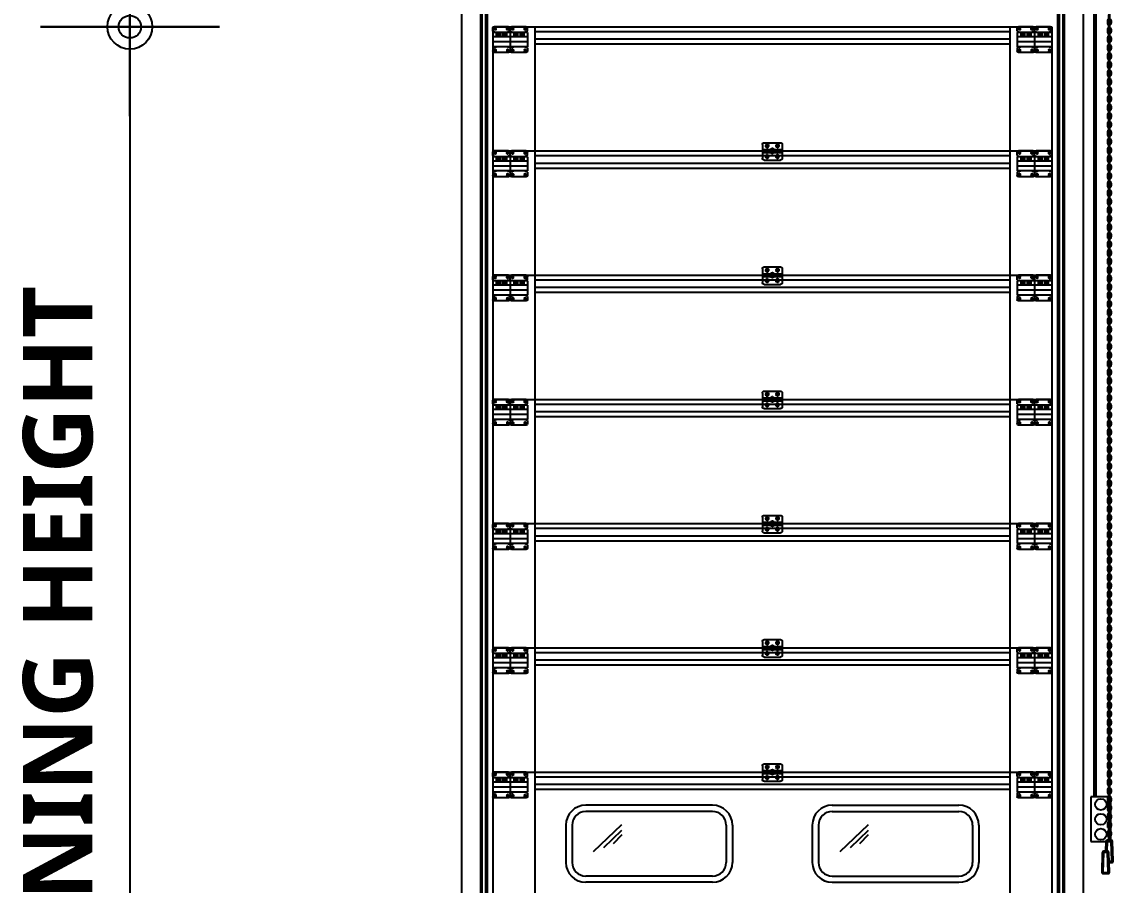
# Model space of a CAD drawing. Header units: millimetres. Extents: x 0 to 190005487, y 0 to 455456909.
# Drawn here: x 89413 to 91608, y 25144 to 26882 of the extents above; entities that cross this region are included whole.
import ezdxf

# ---------------------------------------------------------------- set-up
doc = ezdxf.new("R2010")
doc.units = ezdxf.units.MM
doc.header["$LTSCALE"] = 400
doc.header["$MEASUREMENT"] = 0
doc.header["$PDSIZE"] = -10
for name, pattern in [('CENTER', [11, 10.25, -0.25, 0.25, -0.25]), ('CENTER2', [28.575, 19.05, -3.175, 3.175, -3.175]), ('CLTNQHWH', [79.3, 75, -2, 0.3, -2])]:
    doc.linetypes.add(name, pattern=pattern)
doc.layers.get('0').update_dxf_attribs({"linetype": 'CONTINUOUS'})
doc.layers.get('Defpoints').update_dxf_attribs({"color": 153, "linetype": 'CONTINUOUS'})
for name, color, linetype in [('2', 3, 'CONTINUOUS'), ('8', 8, 'CONTINUOUS'), ('dim', 7, 'CONTINUOUS'), ('LC-003-002-----0', 1, 'CONTINUOUS'), ('NDIM', 7, 'CONTINUOUS'), ('중심선', 1, 'CENTER2')]:
    doc.layers.add(name, color=color, linetype=linetype)
doc.layers.add('CENT', color=1, linetype='CLTNQHWH', lineweight=9)
doc.styles.add('SH_대대리576', font='NanumGothicBold.ttf')
doc.dimstyles.new('NDIM', dxfattribs={"dimscale": 5, "dimtxt": 3.5, "dimasz": 1.5, "dimexe": 2, "dimexo": 5, "dimgap": 1, "dimtad": 1, "dimdec": 0, "dimrnd": 0.25, "dimzin": 0, "dimdsep": 46, "dimlunit": 6, "dimblk": 'Z_DOT', "dimblk2": '_CIDOT', "dimcen": 5, "dimclrd": 256, "dimclre": 256, "dimclrt": 3, "dimadec": 0, "dimazin": 0, "dimtfac": 1, "dimtdec": 0, "dimtix": 1, "dimtmove": 2, "dimatfit": 1, "dimfxl": 1, "dimtolj": 1, "dimtzin": 0, "dimarcsym": 0})

# ---------------------------------------------------------------- blocks, each defined once
blk = doc.blocks.new('Z_DOT')
at = {"layer": 'dim', "color": 0}
for p, q in [((0, -3), (0, 3)), ((-3, 0), (3, 0))]:
    blk.add_line(p, q, dxfattribs=at)
for radius in [0.75, 0.375]:
    blk.add_circle((0, 0), radius, dxfattribs=at)
blk = doc.blocks.new('*D1392')
at = {"layer": 'Defpoints', "color": 0}
for p in [(509.2, 2718.4), (271.4, 468.4), (509.2, 468.4)]:
    blk.add_point(p, dxfattribs=at)
at = {"layer": 'NDIM', "lineweight": -2}
for p, q in [((309.2, 2718.4), (191.4, 2718.4)), ((271.4, 2658.4), (271.4, 528.4)), ((309.2, 468.4), (191.4, 468.4))]:
    blk.add_line(p, q, dxfattribs=at)
at = {"layer": 'NDIM', "linetype": 'ByBlock', "lineweight": -2, "xscale": 60, "yscale": 60, "zscale": 60}
for p, rotation in [((271.4, 2718.4), 90), ((271.4, 468.4), 270)]:
    blk.add_blockref('Z_DOT', p, dxfattribs=dict(at, rotation=rotation))
at = {"layer": 'NDIM', "color": 3, "insert": (127.2, 1397.9), "char_height": 140, "attachment_point": 5, "rotation": 90, "style": 'SH_대대리576'}
blk.add_mtext('\\A1;OPENING HEIGHT', dxfattribs=at)
blk = doc.blocks.new('_CIDOT')
at = {"color": 0, "linetype": 'ByBlock'}
blk.add_line((2, 0), (-1, 0), dxfattribs=at)
at = {"color": 0, "linetype": 'ByBlock', "const_width": 0.5}
blk.add_lwpolyline([(-0.25, 0, 1), (0.25, 0, 1)], format="xyb", close=True, dxfattribs=at)
blk = doc.blocks.new('사이드힌지')
at = {"layer": '8'}
for p, q in [((-14.7, 13.2), (-14.7, 25.5)), ((-14.7, 13.2), (-1, 8.2)), ((-14.7, 8.2), (55.5, 8.2)), ((-14.7, 8.2), (-14.7, -48.8)), ((-8.7, 31.5), (49.5, 31.5)), ((-7.7, 21.5), (-7.7, 24.5)), ((-1.7, 21.5), (-1.7, 24.5)), ((0, 8.2), (0, -8.2)), ((8, 8.2), (8, -8.2)), ((15.5, 8.2), (15.5, -9.2)), ((25.5, 8.2), (25.5, -9.2)), ((33, 8.2), (33, -8.2)), ((41, 8.2), (41, -8.2)), ((55.5, 13.2), (41.8, 8.2)), ((42.5, 21.5), (42.5, 24.5)), ((48.5, 21.5), (48.5, 24.5)), ((55.5, 13.2), (55.5, 25.5)), ((55.5, 8.2), (55.5, -48.8)), ((-14.7, -9.2), (55.5, -9.2)), ((-14.7, -29.2), (55.5, -29.2)), ((-14.7, -53.8), (-1, -48.8)), ((-14.7, -48.8), (55.5, -48.8)), ((-14.7, -53.8), (-14.7, -66)), ((-8.7, -72), (49.5, -72)), ((-7.7, -62), (-7.7, -65)), ((-1.7, -62), (-1.7, -65)), ((55.5, -53.8), (41.8, -48.8)), ((42.5, -62), (42.5, -65)), ((48.5, -62), (48.5, -65)), ((55.5, -53.8), (55.5, -66))]:
    blk.add_line(p, q, dxfattribs=at)
for centre, radius, start, end in [((-8.7, 25.5), 6, 90, 180), ((-4.7, 24.5), 3, 0, 180), ((-4.7, 21.5), 3, 180, 0), ((45.5, 24.5), 3, 0, 180), ((45.5, 21.5), 3, 180, 0), ((49.5, 25.5), 6, 0, 90), ((1, -8.2), 1, 180, 270), ((7, -8.2), 1, 270, 0), ((34, -8.2), 1, 180, 270), ((40, -8.2), 1, 270, 0), ((-8.7, -66), 6, 180, 270), ((-4.7, -62), 3, 0, 180), ((-4.7, -65), 3, 180, 0), ((45.5, -62), 3, 0, 180), ((45.5, -65), 3, 180, 0), ((49.5, -66), 6, 270, 0)]:
    blk.add_arc(centre, radius, start, end, dxfattribs=at)
at = {"layer": '중심선'}
for p, q in [((-8.7, 24.5), (-0.7, 24.5)), ((-8.7, 21.5), (-0.7, 21.5)), ((-4.7, 28.5), (-4.7, 17.5)), ((49.5, 24.5), (41.5, 24.5)), ((49.5, 21.5), (41.5, 21.5)), ((45.5, 28.5), (45.5, 17.5)), ((-8.7, -62), (-0.7, -62)), ((-8.7, -65), (-0.7, -65)), ((-4.7, -69), (-4.7, -58)), ((49.5, -62), (41.5, -62)), ((49.5, -65), (41.5, -65)), ((45.5, -69), (45.5, -58))]:
    blk.add_line(p, q, dxfattribs=at)
blk = doc.blocks.new('chain_ohd')
at = {"layer": 'LC-003-002-----0'}
for p, q in [((1731719.5, 1098356, -97.2), (1731719.5, 1098345.3, -97.2)), ((1731723.8, 1098356, -97.2), (1731723.8, 1098345.3, -97.2)), ((1731724.8, 1098357.1, -97.2), (1731724.8, 1098378.6, -97.2)), ((1731724.8, 1098322.7, -97.2), (1731724.8, 1098344.2, -97.2)), ((1731729.1, 1098357.1, -97.2), (1731729.1, 1098378.6, -97.2)), ((1731729.1, 1098322.7, -97.2), (1731729.1, 1098344.2, -97.2)), ((1731730.2, 1098356, -97.2), (1731730.2, 1098345.3, -97.2)), ((1731734.5, 1098356, -97.2), (1731734.5, 1098345.3, -97.2)), ((1731719.5, 1098321.6, -97.2), (1731719.5, 1098310.9, -97.2)), ((1731723.8, 1098321.6, -97.2), (1731723.8, 1098310.9, -97.2)), ((1731724.8, 1098288.3, -97.2), (1731724.8, 1098309.8, -97.2)), ((1731729.1, 1098288.3, -97.2), (1731729.1, 1098309.8, -97.2)), ((1731730.2, 1098321.6, -97.2), (1731730.2, 1098310.9, -97.2)), ((1731734.5, 1098321.6, -97.2), (1731734.5, 1098310.9, -97.2)), ((1731719.5, 1098287.2, -97.2), (1731719.5, 1098276.5, -97.2)), ((1731723.8, 1098287.2, -97.2), (1731723.8, 1098276.5, -97.2)), ((1731724.8, 1098253.9, -97.2), (1731724.8, 1098275.4, -97.2)), ((1731729.1, 1098253.9, -97.2), (1731729.1, 1098275.4, -97.2)), ((1731730.2, 1098287.2, -97.2), (1731730.2, 1098276.5, -97.2)), ((1731734.5, 1098287.2, -97.2), (1731734.5, 1098276.5, -97.2)), ((1731719.5, 1098252.8, -97.2), (1731719.5, 1098242, -97.2)), ((1731719.5, 1098218.4, -97.2), (1731719.5, 1098207.6, -97.2)), ((1731723.8, 1098252.8, -97.2), (1731723.8, 1098242, -97.2)), ((1731723.8, 1098218.4, -97.2), (1731723.8, 1098207.6, -97.2)), ((1731724.8, 1098219.5, -97.2), (1731724.8, 1098241, -97.2)), ((1731729.1, 1098219.5, -97.2), (1731729.1, 1098241, -97.2)), ((1731730.2, 1098252.8, -97.2), (1731730.2, 1098242, -97.2)), ((1731730.2, 1098218.4, -97.2), (1731730.2, 1098207.6, -97.2)), ((1731734.5, 1098252.8, -97.2), (1731734.5, 1098242, -97.2)), ((1731734.5, 1098218.4, -97.2), (1731734.5, 1098207.6, -97.2)), ((1731719.5, 1098184, -97.2), (1731719.5, 1098173.2, -97.2)), ((1731723.8, 1098184, -97.2), (1731723.8, 1098173.2, -97.2)), ((1731724.8, 1098185.1, -97.2), (1731724.8, 1098206.6, -97.2)), ((1731724.8, 1098150.7, -97.2), (1731724.8, 1098172.2, -97.2)), ((1731729.1, 1098185.1, -97.2), (1731729.1, 1098206.6, -97.2)), ((1731729.1, 1098150.7, -97.2), (1731729.1, 1098172.2, -97.2)), ((1731730.2, 1098184, -97.2), (1731730.2, 1098173.2, -97.2)), ((1731734.5, 1098184, -97.2), (1731734.5, 1098173.2, -97.2)), ((1731719.5, 1098149.6, -97.2), (1731719.5, 1098138.8, -97.2)), ((1731723.8, 1098149.6, -97.2), (1731723.8, 1098138.8, -97.2)), ((1731724.8, 1098116.2, -97.2), (1731724.8, 1098137.7, -97.2)), ((1731729.1, 1098116.2, -97.2), (1731729.1, 1098137.7, -97.2)), ((1731730.2, 1098149.6, -97.2), (1731730.2, 1098138.8, -97.2)), ((1731734.5, 1098149.6, -97.2), (1731734.5, 1098138.8, -97.2)), ((1731719.5, 1098115.2, -97.2), (1731719.5, 1098104.4, -97.2)), ((1731719.5, 1098080.8, -97.2), (1731719.5, 1098070, -97.2)), ((1731723.8, 1098115.2, -97.2), (1731723.8, 1098104.4, -97.2)), ((1731723.8, 1098080.8, -97.2), (1731723.8, 1098070, -97.2)), ((1731724.8, 1098081.8, -97.2), (1731724.8, 1098103.3, -97.2)), ((1731729.1, 1098081.8, -97.2), (1731729.1, 1098103.3, -97.2)), ((1731730.2, 1098115.2, -97.2), (1731730.2, 1098104.4, -97.2)), ((1731730.2, 1098080.8, -97.2), (1731730.2, 1098070, -97.2)), ((1731734.5, 1098115.2, -97.2), (1731734.5, 1098104.4, -97.2)), ((1731734.5, 1098080.8, -97.2), (1731734.5, 1098070, -97.2)), ((1731719.5, 1098046.4, -97.2), (1731719.5, 1098035.6, -97.2)), ((1731723.8, 1098046.4, -97.2), (1731723.8, 1098035.6, -97.2)), ((1731724.8, 1098047.4, -97.2), (1731724.8, 1098068.9, -97.2)), ((1731729.1, 1098047.4, -97.2), (1731729.1, 1098068.9, -97.2)), ((1731730.2, 1098046.4, -97.2), (1731730.2, 1098035.6, -97.2)), ((1731734.5, 1098046.4, -97.2), (1731734.5, 1098035.6, -97.2)), ((1731719.5, 1098011.9, -97.2), (1731719.5, 1098001.2, -97.2)), ((1731723.8, 1098011.9, -97.2), (1731723.8, 1098001.2, -97.2)), ((1731724.8, 1098013, -97.2), (1731724.8, 1098034.5, -97.2)), ((1731724.8, 1097978.6, -97.2), (1731724.8, 1098000.1, -97.2)), ((1731729.1, 1098013, -97.2), (1731729.1, 1098034.5, -97.2)), ((1731729.1, 1097978.6, -97.2), (1731729.1, 1098000.1, -97.2)), ((1731730.2, 1098011.9, -97.2), (1731730.2, 1098001.2, -97.2)), ((1731734.5, 1098011.9, -97.2), (1731734.5, 1098001.2, -97.2)), ((1731719.5, 1097977.5, -97.2), (1731719.5, 1097966.8, -97.2)), ((1731723.8, 1097977.5, -97.2), (1731723.8, 1097966.8, -97.2)), ((1731724.8, 1097944.2, -97.2), (1731724.8, 1097965.7, -97.2)), ((1731729.1, 1097944.2, -97.2), (1731729.1, 1097965.7, -97.2)), ((1731730.2, 1097977.5, -97.2), (1731730.2, 1097966.8, -97.2)), ((1731734.5, 1097977.5, -97.2), (1731734.5, 1097966.8, -97.2)), ((1731719.5, 1097943.1, -97.2), (1731719.5, 1097932.4, -97.2)), ((1731719.5, 1097908.7, -97.2), (1731719.5, 1097898, -97.2)), ((1731723.8, 1097943.1, -97.2), (1731723.8, 1097932.4, -97.2)), ((1731723.8, 1097908.7, -97.2), (1731723.8, 1097898, -97.2)), ((1731724.8, 1097909.8, -97.2), (1731724.8, 1097931.3, -97.2)), ((1731729.1, 1097909.8, -97.2), (1731729.1, 1097931.3, -97.2)), ((1731730.2, 1097943.1, -97.2), (1731730.2, 1097932.4, -97.2)), ((1731730.2, 1097908.7, -97.2), (1731730.2, 1097898, -97.2)), ((1731734.5, 1097943.1, -97.2), (1731734.5, 1097932.4, -97.2)), ((1731734.5, 1097908.7, -97.2), (1731734.5, 1097898, -97.2)), ((1731719.5, 1097874.3, -97.2), (1731719.5, 1097863.6, -97.2)), ((1731723.8, 1097874.3, -97.2), (1731723.8, 1097863.6, -97.2)), ((1731724.8, 1097875.4, -97.2), (1731724.8, 1097896.9, -97.2)), ((1731724.8, 1097841, -97.2), (1731724.8, 1097862.5, -97.2)), ((1731729.1, 1097875.4, -97.2), (1731729.1, 1097896.9, -97.2)), ((1731729.1, 1097841, -97.2), (1731729.1, 1097862.5, -97.2)), ((1731730.2, 1097874.3, -97.2), (1731730.2, 1097863.6, -97.2)), ((1731734.5, 1097874.3, -97.2), (1731734.5, 1097863.6, -97.2)), ((1731719.5, 1097839.9, -97.2), (1731719.5, 1097829.1, -97.2)), ((1731723.8, 1097839.9, -97.2), (1731723.8, 1097829.1, -97.2)), ((1731724.8, 1097806.6, -97.2), (1731724.8, 1097828.1, -97.2)), ((1731729.1, 1097806.6, -97.2), (1731729.1, 1097828.1, -97.2)), ((1731730.2, 1097839.9, -97.2), (1731730.2, 1097829.1, -97.2)), ((1731734.5, 1097839.9, -97.2), (1731734.5, 1097829.1, -97.2)), ((1731719.5, 1097805.5, -97.2), (1731719.5, 1097794.7, -97.2)), ((1731723.8, 1097805.5, -97.2), (1731723.8, 1097794.7, -97.2)), ((1731724.8, 1097772.2, -97.2), (1731724.8, 1097793.7, -97.2)), ((1731729.1, 1097772.2, -97.2), (1731729.1, 1097793.7, -97.2)), ((1731730.2, 1097805.5, -97.2), (1731730.2, 1097794.7, -97.2)), ((1731734.5, 1097805.5, -97.2), (1731734.5, 1097794.7, -97.2)), ((1731719.5, 1097771.1, -97.2), (1731719.5, 1097760.3, -97.2)), ((1731719.5, 1097736.7, -97.2), (1731719.5, 1097725.9, -97.2)), ((1731723.8, 1097771.1, -97.2), (1731723.8, 1097760.3, -97.2)), ((1731723.8, 1097736.7, -97.2), (1731723.8, 1097725.9, -97.2)), ((1731724.8, 1097737.7, -97.2), (1731724.8, 1097759.3, -97.2)), ((1731729.1, 1097737.7, -97.2), (1731729.1, 1097759.3, -97.2)), ((1731730.2, 1097771.1, -97.2), (1731730.2, 1097760.3, -97.2)), ((1731730.2, 1097736.7, -97.2), (1731730.2, 1097725.9, -97.2)), ((1731734.5, 1097771.1, -97.2), (1731734.5, 1097760.3, -97.2)), ((1731734.5, 1097736.7, -97.2), (1731734.5, 1097725.9, -97.2)), ((1731719.5, 1097702.3, -97.2), (1731719.5, 1097691.5, -97.2)), ((1731723.8, 1097702.3, -97.2), (1731723.8, 1097691.5, -97.2)), ((1731724.8, 1097703.3, -97.2), (1731724.8, 1097724.8, -97.2)), ((1731724.8, 1097668.9, -97.2), (1731724.8, 1097690.4, -97.2)), ((1731729.1, 1097703.3, -97.2), (1731729.1, 1097724.8, -97.2)), ((1731729.1, 1097668.9, -97.2), (1731729.1, 1097690.4, -97.2)), ((1731730.2, 1097702.3, -97.2), (1731730.2, 1097691.5, -97.2)), ((1731734.5, 1097702.3, -97.2), (1731734.5, 1097691.5, -97.2)), ((1731719.5, 1097667.9, -97.2), (1731719.5, 1097657.1, -97.2)), ((1731723.8, 1097667.9, -97.2), (1731723.8, 1097657.1, -97.2)), ((1731724.8, 1097634.5, -97.2), (1731724.8, 1097656, -97.2)), ((1731729.1, 1097634.5, -97.2), (1731729.1, 1097656, -97.2)), ((1731730.2, 1097667.9, -97.2), (1731730.2, 1097657.1, -97.2)), ((1731734.5, 1097667.9, -97.2), (1731734.5, 1097657.1, -97.2)), ((1731719.5, 1097633.4, -97.2), (1731719.5, 1097622.7, -97.2)), ((1731719.5, 1097599, -97.2), (1731719.5, 1097588.3, -97.2)), ((1731723.8, 1097633.4, -97.2), (1731723.8, 1097622.7, -97.2)), ((1731723.8, 1097599, -97.2), (1731723.8, 1097588.3, -97.2)), ((1731724.8, 1097600.1, -97.2), (1731724.8, 1097621.6, -97.2)), ((1731729.1, 1097600.1, -97.2), (1731729.1, 1097621.6, -97.2)), ((1731730.2, 1097633.4, -97.2), (1731730.2, 1097622.7, -97.2)), ((1731730.2, 1097599, -97.2), (1731730.2, 1097588.3, -97.2)), ((1731734.5, 1097633.4, -97.2), (1731734.5, 1097622.7, -97.2)), ((1731734.5, 1097599, -97.2), (1731734.5, 1097588.3, -97.2)), ((1731719.5, 1097564.6, -97.2), (1731719.5, 1097553.9, -97.2)), ((1731723.8, 1097564.6, -97.2), (1731723.8, 1097553.9, -97.2)), ((1731724.8, 1097565.7, -97.2), (1731724.8, 1097587.2, -97.2)), ((1731729.1, 1097565.7, -97.2), (1731729.1, 1097587.2, -97.2)), ((1731730.2, 1097564.6, -97.2), (1731730.2, 1097553.9, -97.2)), ((1731734.5, 1097564.6, -97.2), (1731734.5, 1097553.9, -97.2)), ((1731719.5, 1097530.2, -97.2), (1731719.5, 1097519.5, -97.2)), ((1731723.8, 1097530.2, -97.2), (1731723.8, 1097519.5, -97.2)), ((1731724.8, 1097531.3, -97.2), (1731724.8, 1097552.8, -97.2)), ((1731724.8, 1097496.9, -97.2), (1731724.8, 1097518.4, -97.2)), ((1731729.1, 1097531.3, -97.2), (1731729.1, 1097552.8, -97.2)), ((1731729.1, 1097496.9, -97.2), (1731729.1, 1097518.4, -97.2)), ((1731730.2, 1097530.2, -97.2), (1731730.2, 1097519.5, -97.2)), ((1731734.5, 1097530.2, -97.2), (1731734.5, 1097519.5, -97.2)), ((1731719.5, 1097495.8, -97.2), (1731719.5, 1097485.1, -97.2)), ((1731723.8, 1097495.8, -97.2), (1731723.8, 1097485.1, -97.2)), ((1731724.8, 1097462.5, -97.2), (1731724.8, 1097484, -97.2)), ((1731729.1, 1097462.5, -97.2), (1731729.1, 1097484, -97.2)), ((1731730.2, 1097495.8, -97.2), (1731730.2, 1097485.1, -97.2)), ((1731734.5, 1097495.8, -97.2), (1731734.5, 1097485.1, -97.2)), ((1731719.5, 1097461.4, -97.2), (1731719.5, 1097450.7, -97.2)), ((1731719.5, 1097427, -97.2), (1731719.5, 1097416.2, -97.2)), ((1731723.8, 1097461.4, -97.2), (1731723.8, 1097450.7, -97.2)), ((1731723.8, 1097427, -97.2), (1731723.8, 1097416.2, -97.2)), ((1731724.8, 1097428.1, -97.2), (1731724.8, 1097449.6, -97.2)), ((1731729.1, 1097428.1, -97.2), (1731729.1, 1097449.6, -97.2)), ((1731730.2, 1097461.4, -97.2), (1731730.2, 1097450.7, -97.2)), ((1731730.2, 1097427, -97.2), (1731730.2, 1097416.2, -97.2)), ((1731734.5, 1097461.4, -97.2), (1731734.5, 1097450.7, -97.2)), ((1731734.5, 1097427, -97.2), (1731734.5, 1097416.2, -97.2)), ((1731719.5, 1097392.6, -97.2), (1731719.5, 1097381.8, -97.2)), ((1731723.8, 1097392.6, -97.2), (1731723.8, 1097381.8, -97.2)), ((1731724.8, 1097393.7, -97.2), (1731724.8, 1097415.2, -97.2)), ((1731724.8, 1097359.3, -97.2), (1731724.8, 1097380.8, -97.2)), ((1731729.1, 1097393.7, -97.2), (1731729.1, 1097415.2, -97.2)), ((1731729.1, 1097359.3, -97.2), (1731729.1, 1097380.8, -97.2)), ((1731730.2, 1097392.6, -97.2), (1731730.2, 1097381.8, -97.2)), ((1731734.5, 1097392.6, -97.2), (1731734.5, 1097381.8, -97.2)), ((1731719.5, 1097358.2, -97.2), (1731719.5, 1097347.4, -97.2)), ((1731723.8, 1097358.2, -97.2), (1731723.8, 1097347.4, -97.2)), ((1731724.8, 1097324.8, -97.2), (1731724.8, 1097346.4, -97.2)), ((1731729.1, 1097324.8, -97.2), (1731729.1, 1097346.4, -97.2)), ((1731730.2, 1097358.2, -97.2), (1731730.2, 1097347.4, -97.2)), ((1731734.5, 1097358.2, -97.2), (1731734.5, 1097347.4, -97.2)), ((1731719.5, 1097323.8, -97.2), (1731719.5, 1097313, -97.2)), ((1731723.8, 1097323.8, -97.2), (1731723.8, 1097313, -97.2)), ((1731724.8, 1097290.4, -97.2), (1731724.8, 1097311.9, -97.2)), ((1731729.1, 1097290.4, -97.2), (1731729.1, 1097311.9, -97.2)), ((1731730.2, 1097323.8, -97.2), (1731730.2, 1097313, -97.2)), ((1731734.5, 1097323.8, -97.2), (1731734.5, 1097313, -97.2)), ((1731719.5, 1097289.4, -97.2), (1731719.5, 1097278.6, -97.2)), ((1731723.8, 1097289.4, -97.2), (1731723.8, 1097278.6, -97.2)), ((1731730.2, 1097289.4, -97.2), (1731730.2, 1097278.6, -97.2)), ((1731734.5, 1097289.4, -97.2), (1731734.5, 1097278.6, -97.2))]:
    blk.add_line(p, q, dxfattribs=at)
for centre, radius, start, end in [((1731727, 1098356, -97.2), 7.53, 106.6015, 180), ((1731727, 1098345.3, -97.2), 7.53, 180, 0), ((1731727, 1098356, -97.2), 3.23, 131.8103, 180), ((1731727, 1098345.3, -97.2), 3.23, 180, 0), ((1731727, 1098378.6, -97.2), 2.15, 0, 180), ((1731727, 1098357.1, -97.2), 2.15, 180, 0), ((1731727, 1098344.2, -97.2), 2.15, 0, 180), ((1731727, 1098356, -97.2), 7.53, 0, 73.3985), ((1731727, 1098356, -97.2), 3.23, 0, 48.1897), ((1731727, 1098321.6, -97.2), 7.53, 106.6015, 180), ((1731727, 1098310.9, -97.2), 7.53, 180, 0), ((1731727, 1098321.6, -97.2), 3.23, 131.8103, 180), ((1731727, 1098310.9, -97.2), 3.23, 180, 0), ((1731727, 1098322.7, -97.2), 2.15, 180, 0), ((1731727, 1098309.8, -97.2), 2.15, 0, 180), ((1731727, 1098321.6, -97.2), 7.53, 0, 73.3985), ((1731727, 1098321.6, -97.2), 3.23, 0, 48.1897), ((1731727, 1098287.2, -97.2), 7.53, 106.6015, 180), ((1731727, 1098276.5, -97.2), 7.53, 180, 0), ((1731727, 1098252.8, -97.2), 7.53, 106.6015, 180), ((1731727, 1098287.2, -97.2), 3.23, 131.8103, 180), ((1731727, 1098276.5, -97.2), 3.23, 180, 0), ((1731727, 1098288.3, -97.2), 2.15, 180, 0), ((1731727, 1098275.4, -97.2), 2.15, 0, 180), ((1731727, 1098287.2, -97.2), 7.53, 0, 73.3985), ((1731727, 1098287.2, -97.2), 3.23, 0, 48.1897), ((1731727, 1098252.8, -97.2), 7.53, 0, 73.3985), ((1731727, 1098242, -97.2), 7.53, 180, 0), ((1731727, 1098218.4, -97.2), 7.53, 106.6015, 180), ((1731727, 1098252.8, -97.2), 3.23, 131.8103, 180), ((1731727, 1098242, -97.2), 3.23, 180, 0), ((1731727, 1098218.4, -97.2), 3.23, 131.8103, 180), ((1731727, 1098253.9, -97.2), 2.15, 180, 0), ((1731727, 1098241, -97.2), 2.15, 0, 180), ((1731727, 1098219.5, -97.2), 2.15, 180, 0), ((1731727, 1098252.8, -97.2), 3.23, 0, 48.1897), ((1731727, 1098218.4, -97.2), 7.53, 0, 73.3985), ((1731727, 1098218.4, -97.2), 3.23, 0, 48.1897), ((1731727, 1098207.6, -97.2), 7.53, 180, 0), ((1731727, 1098184, -97.2), 7.53, 106.6015, 180), ((1731727, 1098173.2, -97.2), 7.53, 180, 0), ((1731727, 1098207.6, -97.2), 3.23, 180, 0), ((1731727, 1098184, -97.2), 3.23, 131.8103, 180), ((1731727, 1098173.2, -97.2), 3.23, 180, 0), ((1731727, 1098206.6, -97.2), 2.15, 0, 180), ((1731727, 1098185.1, -97.2), 2.15, 180, 0), ((1731727, 1098172.2, -97.2), 2.15, 0, 180), ((1731727, 1098184, -97.2), 7.53, 0, 73.3985), ((1731727, 1098184, -97.2), 3.23, 0, 48.1897), ((1731727, 1098149.6, -97.2), 7.53, 106.6015, 180), ((1731727, 1098138.8, -97.2), 7.53, 180, 0), ((1731727, 1098149.6, -97.2), 3.23, 131.8103, 180), ((1731727, 1098138.8, -97.2), 3.23, 180, 0), ((1731727, 1098150.7, -97.2), 2.15, 180, 0), ((1731727, 1098137.7, -97.2), 2.15, 0, 180), ((1731727, 1098149.6, -97.2), 7.53, 0, 73.3985), ((1731727, 1098149.6, -97.2), 3.23, 0, 48.1897), ((1731727, 1098115.2, -97.2), 7.53, 106.6015, 180), ((1731727, 1098104.4, -97.2), 7.53, 180, 0), ((1731727, 1098080.8, -97.2), 7.53, 106.6015, 180), ((1731727, 1098115.2, -97.2), 3.23, 131.8103, 180), ((1731727, 1098104.4, -97.2), 3.23, 180, 0), ((1731727, 1098080.8, -97.2), 3.23, 131.8103, 180), ((1731727, 1098116.2, -97.2), 2.15, 180, 0), ((1731727, 1098103.3, -97.2), 2.15, 0, 180), ((1731727, 1098081.8, -97.2), 2.15, 180, 0), ((1731727, 1098115.2, -97.2), 7.53, 0, 73.3985), ((1731727, 1098115.2, -97.2), 3.23, 0, 48.1897), ((1731727, 1098080.8, -97.2), 7.53, 0, 73.3985), ((1731727, 1098080.8, -97.2), 3.23, 0, 48.1897), ((1731727, 1098070, -97.2), 7.53, 180, 0), ((1731727, 1098046.4, -97.2), 7.53, 106.6015, 180), ((1731727, 1098070, -97.2), 3.23, 180, 0), ((1731727, 1098046.4, -97.2), 3.23, 131.8103, 180), ((1731727, 1098068.9, -97.2), 2.15, 0, 180), ((1731727, 1098047.4, -97.2), 2.15, 180, 0), ((1731727, 1098034.5, -97.2), 2.15, 0, 180), ((1731727, 1098046.4, -97.2), 7.53, 0, 73.3985), ((1731727, 1098046.4, -97.2), 3.23, 0, 48.1897), ((1731727, 1098035.6, -97.2), 7.53, 180, 0), ((1731727, 1098011.9, -97.2), 7.53, 106.6015, 180), ((1731727, 1098001.2, -97.2), 7.53, 180, 0), ((1731727, 1098035.6, -97.2), 3.23, 180, 0), ((1731727, 1098011.9, -97.2), 3.23, 131.8103, 180), ((1731727, 1098001.2, -97.2), 3.23, 180, 0), ((1731727, 1098013, -97.2), 2.15, 180, 0), ((1731727, 1098000.1, -97.2), 2.15, 0, 180), ((1731727, 1098011.9, -97.2), 7.53, 0, 73.3985), ((1731727, 1098011.9, -97.2), 3.23, 0, 48.1897), ((1731727, 1097977.5, -97.2), 7.53, 106.6015, 180), ((1731727, 1097966.8, -97.2), 7.53, 180, 0), ((1731727, 1097943.1, -97.2), 7.53, 106.6015, 180), ((1731727, 1097977.5, -97.2), 3.23, 131.8103, 180), ((1731727, 1097966.8, -97.2), 3.23, 180, 0), ((1731727, 1097978.6, -97.2), 2.15, 180, 0), ((1731727, 1097965.7, -97.2), 2.15, 0, 180), ((1731727, 1097977.5, -97.2), 7.53, 0, 73.3985), ((1731727, 1097977.5, -97.2), 3.23, 0, 48.1897), ((1731727, 1097943.1, -97.2), 7.53, 0, 73.3985), ((1731727, 1097932.4, -97.2), 7.53, 180, 0), ((1731727, 1097908.7, -97.2), 7.53, 106.6015, 180), ((1731727, 1097943.1, -97.2), 3.23, 131.8103, 180), ((1731727, 1097932.4, -97.2), 3.23, 180, 0), ((1731727, 1097908.7, -97.2), 3.23, 131.8103, 180), ((1731727, 1097944.2, -97.2), 2.15, 180, 0), ((1731727, 1097931.3, -97.2), 2.15, 0, 180), ((1731727, 1097909.8, -97.2), 2.15, 180, 0), ((1731727, 1097943.1, -97.2), 3.23, 0, 48.1897), ((1731727, 1097908.7, -97.2), 7.53, 0, 73.3985), ((1731727, 1097908.7, -97.2), 3.23, 0, 48.1897), ((1731727, 1097898, -97.2), 7.53, 180, 0), ((1731727, 1097874.3, -97.2), 7.53, 106.6015, 180), ((1731727, 1097863.6, -97.2), 7.53, 180, 0), ((1731727, 1097898, -97.2), 3.23, 180, 0), ((1731727, 1097874.3, -97.2), 3.23, 131.8103, 180), ((1731727, 1097863.6, -97.2), 3.23, 180, 0), ((1731727, 1097896.9, -97.2), 2.15, 0, 180), ((1731727, 1097875.4, -97.2), 2.15, 180, 0), ((1731727, 1097862.5, -97.2), 2.15, 0, 180), ((1731727, 1097874.3, -97.2), 7.53, 0, 73.3985), ((1731727, 1097874.3, -97.2), 3.23, 0, 48.1897), ((1731727, 1097839.9, -97.2), 7.53, 106.6015, 180), ((1731727, 1097829.1, -97.2), 7.53, 180, 0), ((1731727, 1097839.9, -97.2), 3.23, 131.8103, 180), ((1731727, 1097829.1, -97.2), 3.23, 180, 0), ((1731727, 1097841, -97.2), 2.15, 180, 0), ((1731727, 1097828.1, -97.2), 2.15, 0, 180), ((1731727, 1097839.9, -97.2), 7.53, 0, 73.3985), ((1731727, 1097839.9, -97.2), 3.23, 0, 48.1897), ((1731727, 1097805.5, -97.2), 7.53, 106.6015, 180), ((1731727, 1097794.7, -97.2), 7.53, 180, 0), ((1731727, 1097771.1, -97.2), 7.53, 106.6015, 180), ((1731727, 1097805.5, -97.2), 3.23, 131.8103, 180), ((1731727, 1097794.7, -97.2), 3.23, 180, 0), ((1731727, 1097771.1, -97.2), 3.23, 131.8103, 180), ((1731727, 1097806.6, -97.2), 2.15, 180, 0), ((1731727, 1097793.7, -97.2), 2.15, 0, 180), ((1731727, 1097805.5, -97.2), 7.53, 0, 73.3985), ((1731727, 1097805.5, -97.2), 3.23, 0, 48.1897), ((1731727, 1097771.1, -97.2), 7.53, 0, 73.3985), ((1731727, 1097771.1, -97.2), 3.23, 0, 48.1897), ((1731727, 1097760.3, -97.2), 7.53, 180, 0), ((1731727, 1097736.7, -97.2), 7.53, 106.6015, 180), ((1731727, 1097760.3, -97.2), 3.23, 180, 0), ((1731727, 1097736.7, -97.2), 3.23, 131.8103, 180), ((1731727, 1097772.2, -97.2), 2.15, 180, 0), ((1731727, 1097759.3, -97.2), 2.15, 0, 180), ((1731727, 1097737.7, -97.2), 2.15, 180, 0), ((1731727, 1097736.7, -97.2), 7.53, 0, 73.3985), ((1731727, 1097736.7, -97.2), 3.23, 0, 48.1897), ((1731727, 1097725.9, -97.2), 7.53, 180, 0), ((1731727, 1097702.3, -97.2), 7.53, 106.6015, 180), ((1731727, 1097691.5, -97.2), 7.53, 180, 0), ((1731727, 1097725.9, -97.2), 3.23, 180, 0), ((1731727, 1097702.3, -97.2), 3.23, 131.8103, 180), ((1731727, 1097691.5, -97.2), 3.23, 180, 0), ((1731727, 1097724.8, -97.2), 2.15, 0, 180), ((1731727, 1097703.3, -97.2), 2.15, 180, 0), ((1731727, 1097690.4, -97.2), 2.15, 0, 180), ((1731727, 1097702.3, -97.2), 7.53, 0, 73.3985), ((1731727, 1097702.3, -97.2), 3.23, 0, 48.1897), ((1731727, 1097667.9, -97.2), 7.53, 106.6015, 180), ((1731727, 1097657.1, -97.2), 7.53, 180, 0), ((1731727, 1097633.4, -97.2), 7.53, 106.6015, 180), ((1731727, 1097667.9, -97.2), 3.23, 131.8103, 180), ((1731727, 1097657.1, -97.2), 3.23, 180, 0), ((1731727, 1097668.9, -97.2), 2.15, 180, 0), ((1731727, 1097656, -97.2), 2.15, 0, 180), ((1731727, 1097667.9, -97.2), 7.53, 0, 73.3985), ((1731727, 1097667.9, -97.2), 3.23, 0, 48.1897), ((1731727, 1097633.4, -97.2), 7.53, 0, 73.3985), ((1731727, 1097622.7, -97.2), 7.53, 180, 0), ((1731727, 1097599, -97.2), 7.53, 106.6015, 180), ((1731727, 1097633.4, -97.2), 3.23, 131.8103, 180), ((1731727, 1097622.7, -97.2), 3.23, 180, 0), ((1731727, 1097599, -97.2), 3.23, 131.8103, 180), ((1731727, 1097634.5, -97.2), 2.15, 180, 0), ((1731727, 1097621.6, -97.2), 2.15, 0, 180), ((1731727, 1097600.1, -97.2), 2.15, 180, 0), ((1731727, 1097633.4, -97.2), 3.23, 0, 48.1897), ((1731727, 1097599, -97.2), 7.53, 0, 73.3985), ((1731727, 1097599, -97.2), 3.23, 0, 48.1897), ((1731727, 1097588.3, -97.2), 7.53, 180, 0), ((1731727, 1097564.6, -97.2), 7.53, 106.6015, 180), ((1731727, 1097553.9, -97.2), 7.53, 180, 0), ((1731727, 1097588.3, -97.2), 3.23, 180, 0), ((1731727, 1097564.6, -97.2), 3.23, 131.8103, 180), ((1731727, 1097553.9, -97.2), 3.23, 180, 0), ((1731727, 1097587.2, -97.2), 2.15, 0, 180), ((1731727, 1097565.7, -97.2), 2.15, 180, 0), ((1731727, 1097552.8, -97.2), 2.15, 0, 180), ((1731727, 1097564.6, -97.2), 7.53, 0, 73.3985), ((1731727, 1097564.6, -97.2), 3.23, 0, 48.1897), ((1731727, 1097530.2, -97.2), 7.53, 106.6015, 180), ((1731727, 1097519.5, -97.2), 7.53, 180, 0), ((1731727, 1097530.2, -97.2), 3.23, 131.8103, 180), ((1731727, 1097519.5, -97.2), 3.23, 180, 0), ((1731727, 1097531.3, -97.2), 2.15, 180, 0), ((1731727, 1097518.4, -97.2), 2.15, 0, 180), ((1731727, 1097530.2, -97.2), 7.53, 0, 73.3985), ((1731727, 1097530.2, -97.2), 3.23, 0, 48.1897), ((1731727, 1097495.8, -97.2), 7.53, 106.6015, 180), ((1731727, 1097485.1, -97.2), 7.53, 180, 0), ((1731727, 1097461.4, -97.2), 7.53, 106.6015, 180), ((1731727, 1097495.8, -97.2), 3.23, 131.8103, 180), ((1731727, 1097485.1, -97.2), 3.23, 180, 0), ((1731727, 1097496.9, -97.2), 2.15, 180, 0), ((1731727, 1097484, -97.2), 2.15, 0, 180), ((1731727, 1097495.8, -97.2), 7.53, 0, 73.3985), ((1731727, 1097495.8, -97.2), 3.23, 0, 48.1897), ((1731727, 1097461.4, -97.2), 7.53, 0, 73.3985), ((1731727, 1097450.7, -97.2), 7.53, 180, 0), ((1731727, 1097427, -97.2), 7.53, 106.6015, 180), ((1731727, 1097461.4, -97.2), 3.23, 131.8103, 180), ((1731727, 1097450.7, -97.2), 3.23, 180, 0), ((1731727, 1097427, -97.2), 3.23, 131.8103, 180), ((1731727, 1097462.5, -97.2), 2.15, 180, 0), ((1731727, 1097449.6, -97.2), 2.15, 0, 180), ((1731727, 1097428.1, -97.2), 2.15, 180, 0), ((1731727, 1097461.4, -97.2), 3.23, 0, 48.1897), ((1731727, 1097427, -97.2), 7.53, 0, 73.3985), ((1731727, 1097427, -97.2), 3.23, 0, 48.1897), ((1731727, 1097416.2, -97.2), 7.53, 180, 0), ((1731727, 1097392.6, -97.2), 7.53, 106.6015, 180), ((1731727, 1097381.8, -97.2), 7.53, 180, 0), ((1731727, 1097416.2, -97.2), 3.23, 180, 0), ((1731727, 1097392.6, -97.2), 3.23, 131.8103, 180), ((1731727, 1097381.8, -97.2), 3.23, 180, 0), ((1731727, 1097415.2, -97.2), 2.15, 0, 180), ((1731727, 1097393.7, -97.2), 2.15, 180, 0), ((1731727, 1097380.8, -97.2), 2.15, 0, 180), ((1731727, 1097392.6, -97.2), 7.53, 0, 73.3985), ((1731727, 1097392.6, -97.2), 3.23, 0, 48.1897), ((1731727, 1097358.2, -97.2), 7.53, 106.6015, 180), ((1731727, 1097347.4, -97.2), 7.53, 180, 0), ((1731727, 1097358.2, -97.2), 3.23, 131.8103, 180), ((1731727, 1097347.4, -97.2), 3.23, 180, 0), ((1731727, 1097359.3, -97.2), 2.15, 180, 0), ((1731727, 1097346.4, -97.2), 2.15, 0, 180), ((1731727, 1097358.2, -97.2), 7.53, 0, 73.3985), ((1731727, 1097358.2, -97.2), 3.23, 0, 48.1897), ((1731727, 1097323.8, -97.2), 7.53, 106.6015, 180), ((1731727, 1097313, -97.2), 7.53, 180, 0), ((1731727, 1097289.4, -97.2), 7.53, 106.6015, 180), ((1731727, 1097323.8, -97.2), 3.23, 131.8103, 180), ((1731727, 1097313, -97.2), 3.23, 180, 0), ((1731727, 1097289.4, -97.2), 3.23, 131.8103, 180), ((1731727, 1097324.8, -97.2), 2.15, 180, 0), ((1731727, 1097311.9, -97.2), 2.15, 0, 180), ((1731727, 1097290.4, -97.2), 2.15, 180, 0), ((1731727, 1097323.8, -97.2), 7.53, 0, 73.3985), ((1731727, 1097323.8, -97.2), 3.23, 0, 48.1897), ((1731727, 1097289.4, -97.2), 7.53, 0, 73.3985), ((1731727, 1097289.4, -97.2), 3.23, 0, 48.1897), ((1731727, 1097278.6, -97.2), 7.53, 180, 0), ((1731727, 1097278.6, -97.2), 3.23, 180, 0)]:
    blk.add_arc(centre, radius, start, end, dxfattribs=at)
blk = doc.blocks.new('센터힌지')
at = {"color": 8}
for p, q in [((-35, 31.6), (-35, -23.4)), ((-35, 31.6), (-35, -23.4)), ((0, 12), (-35, 12)), ((0, 12), (-35, 12)), ((0, 0), (-35, 0)), ((0, 0), (-35, 0)), ((37.5, 39.1), (-27.5, 39.1)), ((37.5, 39.1), (-27.5, 39.1)), ((-19.8, 32.1), (-21.6, 29.7)), ((-19.8, 32.1), (-21.6, 29.7)), ((-21.6, 29.7), (-21.6, 23.4)), ((-21.6, 29.7), (-21.6, 23.4)), ((-19.8, 20.9), (-21.6, 23.4)), ((-19.8, 20.9), (-21.6, 23.4)), ((-16, 32.1), (-19.8, 32.1)), ((-16, 32.1), (-19.8, 32.1)), ((-19.8, 20.9), (-12.2, 20.9)), ((-19.8, 20.9), (-12.2, 20.9)), ((-16, 32.1), (-12.2, 32.1)), ((-16, 32.1), (-12.2, 32.1)), ((-12.2, 32.1), (-10.4, 29.7)), ((-12.2, 32.1), (-10.4, 29.7)), ((-12.2, 20.9), (-10.4, 23.4)), ((-12.2, 20.9), (-10.4, 23.4)), ((-11.3, 12), (-11.3, 0)), ((-11.3, 12), (-11.3, 0)), ((-10.4, 29.7), (-10.4, 23.4)), ((-10.4, 29.7), (-10.4, 23.4)), ((45, 12), (0, 12)), ((45, 12), (0, 12)), ((45, 0), (0, 0)), ((45, 0), (0, 0)), ((22.2, 32.1), (20.4, 29.7)), ((22.2, 32.1), (20.4, 29.7)), ((20.4, 29.7), (20.4, 23.4)), ((20.4, 29.7), (20.4, 23.4)), ((22.2, 20.9), (20.4, 23.4)), ((22.2, 20.9), (20.4, 23.4)), ((21.3, 12), (21.3, 0)), ((21.3, 12), (21.3, 0)), ((26, 32.1), (22.2, 32.1)), ((26, 32.1), (22.2, 32.1)), ((29.8, 20.9), (22.2, 20.9)), ((29.8, 20.9), (22.2, 20.9)), ((26, 32.1), (29.8, 32.1)), ((26, 32.1), (29.8, 32.1)), ((29.8, 32.1), (31.6, 29.7)), ((29.8, 32.1), (31.6, 29.7)), ((29.8, 20.9), (31.6, 23.4)), ((29.8, 20.9), (31.6, 23.4)), ((31.6, 29.7), (31.6, 23.4)), ((31.6, 29.7), (31.6, 23.4)), ((45, 31.6), (45, -23.4)), ((45, 31.6), (45, -23.4)), ((37.5, -30.9), (-27.5, -30.9)), ((37.5, -30.9), (-27.5, -30.9)), ((-19.8, -10.4), (-21.6, -12.9)), ((-19.8, -10.4), (-21.6, -12.9)), ((-21.6, -19.2), (-21.6, -12.9)), ((-21.6, -19.2), (-21.6, -12.9)), ((-19.8, -21.6), (-21.6, -19.2)), ((-19.8, -21.6), (-21.6, -19.2)), ((-19.8, -10.4), (-12.2, -10.4)), ((-19.8, -10.4), (-12.2, -10.4)), ((-16, -21.6), (-19.8, -21.6)), ((-16, -21.6), (-19.8, -21.6)), ((-16, -21.6), (-12.2, -21.6)), ((-16, -21.6), (-12.2, -21.6)), ((-12.2, -10.4), (-10.4, -12.9)), ((-12.2, -10.4), (-10.4, -12.9)), ((-12.2, -21.6), (-10.4, -19.2)), ((-12.2, -21.6), (-10.4, -19.2)), ((-10.4, -19.2), (-10.4, -12.9)), ((-10.4, -19.2), (-10.4, -12.9)), ((22.2, -10.4), (20.4, -12.9)), ((22.2, -10.4), (20.4, -12.9)), ((20.4, -19.2), (20.4, -12.9)), ((20.4, -19.2), (20.4, -12.9)), ((22.2, -21.6), (20.4, -19.2)), ((22.2, -21.6), (20.4, -19.2)), ((29.8, -10.4), (22.2, -10.4)), ((29.8, -10.4), (22.2, -10.4)), ((26, -21.6), (22.2, -21.6)), ((26, -21.6), (22.2, -21.6)), ((26, -21.6), (29.8, -21.6)), ((26, -21.6), (29.8, -21.6)), ((29.8, -10.4), (31.6, -12.9)), ((29.8, -10.4), (31.6, -12.9)), ((29.8, -21.6), (31.6, -19.2)), ((29.8, -21.6), (31.6, -19.2)), ((31.6, -19.2), (31.6, -12.9)), ((31.6, -19.2), (31.6, -12.9))]:
    blk.add_line(p, q, dxfattribs=at)
for centre, radius in [((-16, 26.5), 5.62), ((-16, 26.5), 5.62), ((-16, 26.5), 3.53), ((-16, 26.5), 3.53), ((-16, 26.5), 2.7), ((-16, 26.5), 2.7), ((26, 26.5), 5.62), ((26, 26.5), 5.62), ((26, 26.5), 3.53), ((26, 26.5), 3.53), ((26, 26.5), 2.7), ((26, 26.5), 2.7), ((-16, -16), 5.62), ((-16, -16), 5.62), ((-16, -16), 3.53), ((-16, -16), 3.53), ((-16, -16), 2.7), ((-16, -16), 2.7), ((26, -16), 5.62), ((26, -16), 5.62), ((26, -16), 3.53), ((26, -16), 3.53), ((26, -16), 2.7), ((26, -16), 2.7)]:
    blk.add_circle(centre, radius, dxfattribs=at)
for centre, radius, start, end in [((-27.5, 31.6), 7.5, 90, 180), ((-27.5, 31.6), 7.5, 90, 180), ((5, 12), 5, 0, 180), ((5, 12), 5, 0, 180), ((5, 0), 5, 180, 0), ((5, 0), 5, 180, 0), ((37.5, 31.6), 7.5, 0, 90), ((37.5, 31.6), 7.5, 0, 90), ((-27.5, -23.4), 7.5, 180, 270), ((-27.5, -23.4), 7.5, 180, 270), ((37.5, -23.4), 7.5, 270, 0), ((37.5, -23.4), 7.5, 270, 0)]:
    blk.add_arc(centre, radius, start, end, dxfattribs=at)
at = {"layer": 'CENT', "color": 1, "linetype": 'CENTER'}
for p, q in [((-25.7, 26.5), (-7, 26.5)), ((-25.7, 26.5), (-7, 26.5)), ((-16, 37.3), (-16, 15.4)), ((-16, 37.3), (-16, 15.4)), ((35.7, 26.5), (17, 26.5)), ((35.7, 26.5), (17, 26.5)), ((26, 37.3), (26, 15.4)), ((26, 37.3), (26, 15.4)), ((-25.7, -16), (-7, -16)), ((-25.7, -16), (-7, -16)), ((-16, -26.7), (-16, -4.9)), ((-16, -26.7), (-16, -4.9)), ((35.7, -16), (17, -16)), ((35.7, -16), (17, -16)), ((26, -26.7), (26, -4.9)), ((26, -26.7), (26, -4.9))]:
    blk.add_line(p, q, dxfattribs=at)
blk = doc.blocks.new('*D1393')
at = {"layer": 'Defpoints', "color": 0}
for p in [(509.2, 4243.6), (271.4, 2718.4), (509.2, 2718.4)]:
    blk.add_point(p, dxfattribs=at)
at = {"layer": 'NDIM', "lineweight": -2}
for p, q in [((309.2, 4243.6), (191.4, 4243.6)), ((271.4, 4183.6), (271.4, 2778.4)), ((309.2, 2718.4), (191.4, 2718.4))]:
    blk.add_line(p, q, dxfattribs=at)
at = {"layer": 'NDIM', "linetype": 'ByBlock', "lineweight": -2, "xscale": 60, "yscale": 60, "zscale": 60}
for p, rotation in [((271.4, 4243.6), 90), ((271.4, 2718.4), 270)]:
    blk.add_blockref('Z_DOT', p, dxfattribs=dict(at, rotation=rotation))
at = {"layer": 'NDIM', "color": 3, "insert": (127.2, 3347.9), "char_height": 140, "attachment_point": 5, "rotation": 90, "style": 'SH_대대리576'}
blk.add_mtext('\\A1;HEAD ROOM', dxfattribs=at)
blk = doc.blocks.new('A$C643E1396')
at = {"color": 3}
for p, q in [((938.4, 4243.6, 5.6), (938.4, 468.5, 5.6)), ((2188.5, 4243.6, 173.5), (2188.5, 467.7, 173.5)), ((1260.5, 1112.2, 89.6), (1203.4, 1057.7, 89.6)), ((1260.4, 1100.8, 89.6), (1224.2, 1066.2, 89.6)), ((1756.2, 1112.2, 89.6), (1699.1, 1057.7, 89.6)), ((1756.1, 1100.8, 89.6), (1719.9, 1066.2, 89.6)), ((1260.7, 1091.9, 89.6), (1243.2, 1074, 89.6)), ((1756.4, 1091.9, 89.6), (1738.9, 1074, 89.6))]:
    blk.add_line(p, q, dxfattribs=at)
at = {"color": 4}
for p, q in [((976.7, 4243.6, 5.6), (976.7, 468.5, 5.6)), ((977.7, 4243.6, 5.6), (977.7, 468.5, 5.6)), ((979.1, 4243.6, 5.6), (979.1, 468.5, 5.6)), ((986.5, 4243.6, 5.6), (986.5, 468.5, 5.6)), ((990.3, 4243.6, 5.6), (990.3, 468.5, 5.6)), ((2137.2, 4243.6, 173.5), (2137.2, 468.5, 173.5)), ((2140.6, 4243.6, 173.5), (2140.6, 468.5, 173.5)), ((2148, 4243.6, 173.5), (2148, 468.5, 173.5)), ((2149.4, 4243.6, 173.5), (2149.4, 468.5, 173.5)), ((2150.4, 4243.6, 173.5), (2150.4, 468.5, 173.5)), ((1443.3, 1151.7, 89.6), (1188.3, 1151.7, 89.6)), ((1683.9, 1151.7, 89.6), (1939, 1151.7, 89.6)), ((1443.3, 1139.2, 89.6), (1188.3, 1139.2, 89.6)), ((1683.9, 1139.2, 89.6), (1939, 1139.2, 89.6)), ((1148.3, 1111.7, 89.6), (1148.3, 1036.7, 89.6)), ((1160.8, 1111.7, 89.6), (1160.8, 1036.7, 89.6)), ((1470.8, 1111.7, 89.6), (1470.8, 1036.7, 89.6)), ((1483.3, 1111.7, 89.6), (1483.3, 1036.7, 89.6)), ((1643.9, 1111.7, 89.6), (1643.9, 1036.7, 89.6)), ((1656.4, 1111.7, 89.6), (1656.4, 1036.7, 89.6)), ((1966.5, 1111.7, 89.6), (1966.5, 1036.7, 89.6)), ((1979, 1111.7, 89.6), (1979, 1036.7, 89.6)), ((1443.3, 1009.2, 89.6), (1188.3, 1009.2, 89.6)), ((1443.3, 996.7, 89.6), (1188.3, 996.7, 89.6)), ((1683.9, 1009.2, 89.6), (1939, 1009.2, 89.6)), ((1683.9, 996.7, 89.6), (1939, 996.7, 89.6))]:
    blk.add_line(p, q, dxfattribs=at)
at = {"color": 7, "linetype": 'Continuous'}
for p, q in [((1001.2, 2718.5, 5.6), (1001.2, 468.5, 5.6)), ((1086.2, 2718.5, 5.6), (1086.2, 468.5, 5.6)), ((2041, 2718.5, 173.5), (2041, 468.5, 173.5)), ((2126, 2718.5, 173.5), (2126, 468.4, 173.5)), ((2126, 2718.5, 173.5), (2126, 468.4, 173.5))]:
    blk.add_line(p, q, dxfattribs=at)
for p, q in [((1001.2, 2718.5, 5.6), (2126, 2718.5, 173.5)), ((1001.2, 2468.5, 5.6), (2126, 2468.5, 173.5)), ((1001.2, 2218.5, 5.6), (2126, 2218.5, 173.5)), ((1001.2, 1968.5, 5.6), (2126, 1968.5, 173.5)), ((1001.2, 1718.4, 5.6), (2126, 1718.4, 173.5)), ((1001.2, 1468.4, 5.6), (2126, 1468.4, 173.5)), ((1001.2, 1218.4, 5.6), (2126, 1218.4, 173.5)), ((2244.3, 1168.4, 173.5), (2204.3, 1168.4, 173.5)), ((2204.3, 1168.4, 173.5), (2204.3, 1078.4, 173.5)), ((2244.3, 1078.4, 173.5), (2244.3, 1168.4, 173.5)), ((2204.3, 1078.4, 173.5), (2244.3, 1078.4, 173.5))]:
    blk.add_line(p, q)
at = {"color": 151}
for p, q in [((2041.1, 2708.5, 173.5), (1086.2, 2708.5, 5.6)), ((2041.1, 2693.5, 173.5), (1086.2, 2693.5, 5.6)), ((2041.1, 2683.5, 173.5), (1086.2, 2683.5, 5.6)), ((2041, 2458.5, 173.5), (1086.2, 2458.5, 5.6)), ((2041, 2443.5, 173.5), (1086.2, 2443.5, 5.6)), ((2041, 2433.5, 173.5), (1086.2, 2433.5, 5.6)), ((2041, 2208.5, 173.5), (1086.2, 2208.5, 5.6)), ((2041, 2193.5, 173.5), (1086.2, 2193.5, 5.6)), ((2041, 2183.5, 173.5), (1086.2, 2183.5, 5.6)), ((2041, 1958.5, 173.5), (1086.2, 1958.5, 5.6)), ((2041, 1943.5, 173.5), (1086.2, 1943.5, 5.6)), ((2041, 1933.5, 173.5), (1086.2, 1933.5, 5.6)), ((2041, 1708.4, 173.5), (1086.2, 1708.4, 5.6)), ((2041, 1693.4, 173.5), (1086.2, 1693.4, 5.6)), ((2041, 1683.4, 173.5), (1086.2, 1683.4, 5.6)), ((2041, 1458.4, 173.5), (1086.2, 1458.4, 5.6)), ((2041, 1443.4, 173.5), (1086.2, 1443.4, 5.6)), ((2041, 1433.4, 173.5), (1086.2, 1433.4, 5.6)), ((2041, 1208.3, 173.5), (1086.2, 1208.3, 5.6)), ((2041, 1193.3, 173.5), (1086.2, 1193.3, 5.6)), ((2041, 1183.3, 173.5), (1086.2, 1183.3, 5.6))]:
    blk.add_line(p, q, dxfattribs=at)
for centre in [(2224.3, 1153.4, 82.9), (2224.3, 1123.4, 82.9), (2224.3, 1093.4, 82.9)]:
    blk.add_circle(centre, 11.3)
at = {"color": 4}
for centre, radius, start, end in [((1188.3, 1111.7, 45.1), 40, 90, 180), ((1443.3, 1111.7, 45.1), 40, 0, 90), ((1683.9, 1111.7, 45.1), 40, 90, 180), ((1939, 1111.7, 45.1), 40, 0, 90), ((1188.3, 1111.7, 45.1), 27.5, 90, 180), ((1443.3, 1111.7, 45.1), 27.5, 0, 90), ((1683.9, 1111.7, 45.1), 27.5, 90, 180), ((1939, 1111.7, 45.1), 27.5, 0, 90), ((1188.3, 1036.7, 45.1), 40, 180, 270), ((1188.3, 1036.7, 45.1), 27.5, 180, 270), ((1443.3, 1036.7, 45.1), 40, 270, 0), ((1443.3, 1036.7, 45.1), 27.5, 270, 0), ((1683.9, 1036.7, 45.1), 40, 180, 270), ((1683.9, 1036.7, 45.1), 27.5, 180, 270), ((1939, 1036.7, 45.1), 40, 270, 0), ((1939, 1036.7, 45.1), 27.5, 270, 0)]:
    blk.add_arc(centre, radius, start, end, dxfattribs=at)
at = {"layer": 'LC-003-002-----0'}
for p, q in [((2210.2, 3986.7, 173.5), (2210.2, 1168.4, 173.5)), ((2214.2, 3986.7, 173.5), (2214.2, 1168.4, 173.5)), ((2240.2, 1081.5, 273.5), (2240.2, 1091.5, 273.5)), ((2242.2, 1081.5, 273.5), (2242.2, 1091.5, 273.5))]:
    blk.add_line(p, q, dxfattribs=at)
at = {"layer": 'LC-003-002-----0', "elevation": 273.5}
for points in [[(2241.2, 1036.5), (2246.1, 1036.5, 0.424007), (2249.1, 1039.6), (2247.8, 1078.6, 0.404487), (2244.8, 1081.5), (2237.6, 1081.5, 0.404487), (2234.6, 1078.6), (2233.9, 1059.1)], [(2241.1, 1039), (2246.1, 1039, 0.424007), (2246.6, 1039.5), (2245.3, 1078.5, 0.404487), (2244.8, 1079), (2237.6, 1079, 0.404487), (2237.1, 1078.5), (2236.4, 1059.1)]]:
    blk.add_lwpolyline(points, format="xyb", dxfattribs=at)
for points in [[(2229, 1014.1), (2238.8, 1014.1, 0.424007), (2241.8, 1017.2), (2240.5, 1056.2, 0.404487), (2237.5, 1059.1), (2230.3, 1059.1, 0.404487), (2227.3, 1056.2), (2226, 1017.2, 0.424007)], [(2229, 1016.6), (2238.8, 1016.6, 0.424007), (2239.3, 1017.1), (2238, 1056.1, 0.404487), (2237.5, 1056.6), (2230.3, 1056.6, 0.404487), (2229.8, 1056.1), (2228.5, 1017.1, 0.424007)]]:
    blk.add_lwpolyline(points, format="xyb", close=True, dxfattribs=at)
at = {"layer": 'LC-003-002-----0'}
blk.add_arc((2241.2, 1091.5, 273.5), 1, 0, 180, dxfattribs=at)
at = {"xscale": -0.5000256451997451, "yscale": 0.5000256451997451, "zscale": 0.5000256451997451}
for name, p in [('사이드힌지', (1028.9, 2702.7, -38.8)), ('사이드힌지', (1064, 2702.7, -38.8)), ('사이드힌지', (2083.6, 2702.7, 82.9)), ('사이드힌지', (2118.7, 2702.7, 82.9)), ('센터힌지', (1566.1, 2465.5, 89.6)), ('사이드힌지', (1028.9, 2452.7, -38.8)), ('사이드힌지', (1064, 2452.7, -38.8)), ('사이드힌지', (2083.6, 2452.7, 82.9)), ('사이드힌지', (2118.7, 2452.7, 82.9)), ('사이드힌지', (1028.9, 2202.7, -38.8)), ('사이드힌지', (1064, 2202.7, -38.8)), ('센터힌지', (1566.1, 2215.5, 89.6)), ('사이드힌지', (2083.6, 2202.7, 82.9)), ('사이드힌지', (2118.7, 2202.7, 82.9)), ('센터힌지', (1566.1, 1965.5, 89.6)), ('사이드힌지', (1028.9, 1952.7, -38.8)), ('사이드힌지', (1064, 1952.7, -38.8)), ('사이드힌지', (2083.6, 1952.7, 82.9)), ('사이드힌지', (2118.7, 1952.7, 82.9)), ('센터힌지', (1566.1, 1715.4, 89.5)), ('사이드힌지', (1028.9, 1702.7, -39.9)), ('사이드힌지', (1064, 1702.7, -39.9)), ('사이드힌지', (2083.6, 1702.7, 81.8)), ('사이드힌지', (2118.7, 1702.7, 81.8)), ('센터힌지', (1566.1, 1465.4, 89.6)), ('사이드힌지', (1028.9, 1452.7, -39.9)), ('사이드힌지', (1064, 1452.7, -39.9)), ('사이드힌지', (2083.6, 1452.7, 81.8)), ('사이드힌지', (2118.7, 1452.7, 81.8)), ('센터힌지', (1566.1, 1215.4, 89.6)), ('사이드힌지', (1028.9, 1202.6, -39.9)), ('사이드힌지', (1064, 1202.6, -39.9)), ('사이드힌지', (2083.6, 1202.6, 81.8)), ('사이드힌지', (2118.7, 1202.6, 81.8))]:
    blk.add_blockref(name, p, dxfattribs=at)
at = {"layer": '2', "xscale": 0.5000256451997451, "yscale": 0.5000256451997451, "zscale": 0.5000256451997451}
for p in [(-863666.6, -546475.3, 348.1), (-863666.6, -547025.4, 348.1), (-863666.6, -547575.4, 348.1)]:
    blk.add_blockref('chain_ohd', p, dxfattribs=at)
at = {"layer": 'NDIM'}
for base, p1, p2, text, picture, middle in [((271.4, 2718.4, 379.3), (509.2, 4243.6, 411.8), (509.2, 2718.4, 363.2), 'HEAD ROOM', '*D1393', (127.2, 3347.9, 379.3)), ((271.4, 468.4, 379.3), (509.2, 2718.4, 411.8), (509.2, 468.4, 363.2), 'OPENING HEIGHT', '*D1392', (127.2, 1397.9, 379.3))]:
    dim = blk.add_linear_dim(base=base, p1=p1, p2=p2, angle=90, text=text, dimstyle='NDIM', override={"dimscale": 40, "dimclrd": 256, "dimclre": 256, "dimatfit": 3}, dxfattribs=at)
    dim.commit()
    dim.dimension.update_dxf_attribs({"geometry": picture, "text_midpoint": middle, "dimtype": 160})

msp = doc.modelspace()

# ---------------------------------------------------------------- block references
msp.add_blockref('A$C643E1396', (89359, 24153.3))

doc.saveas('drawing.dxf')
